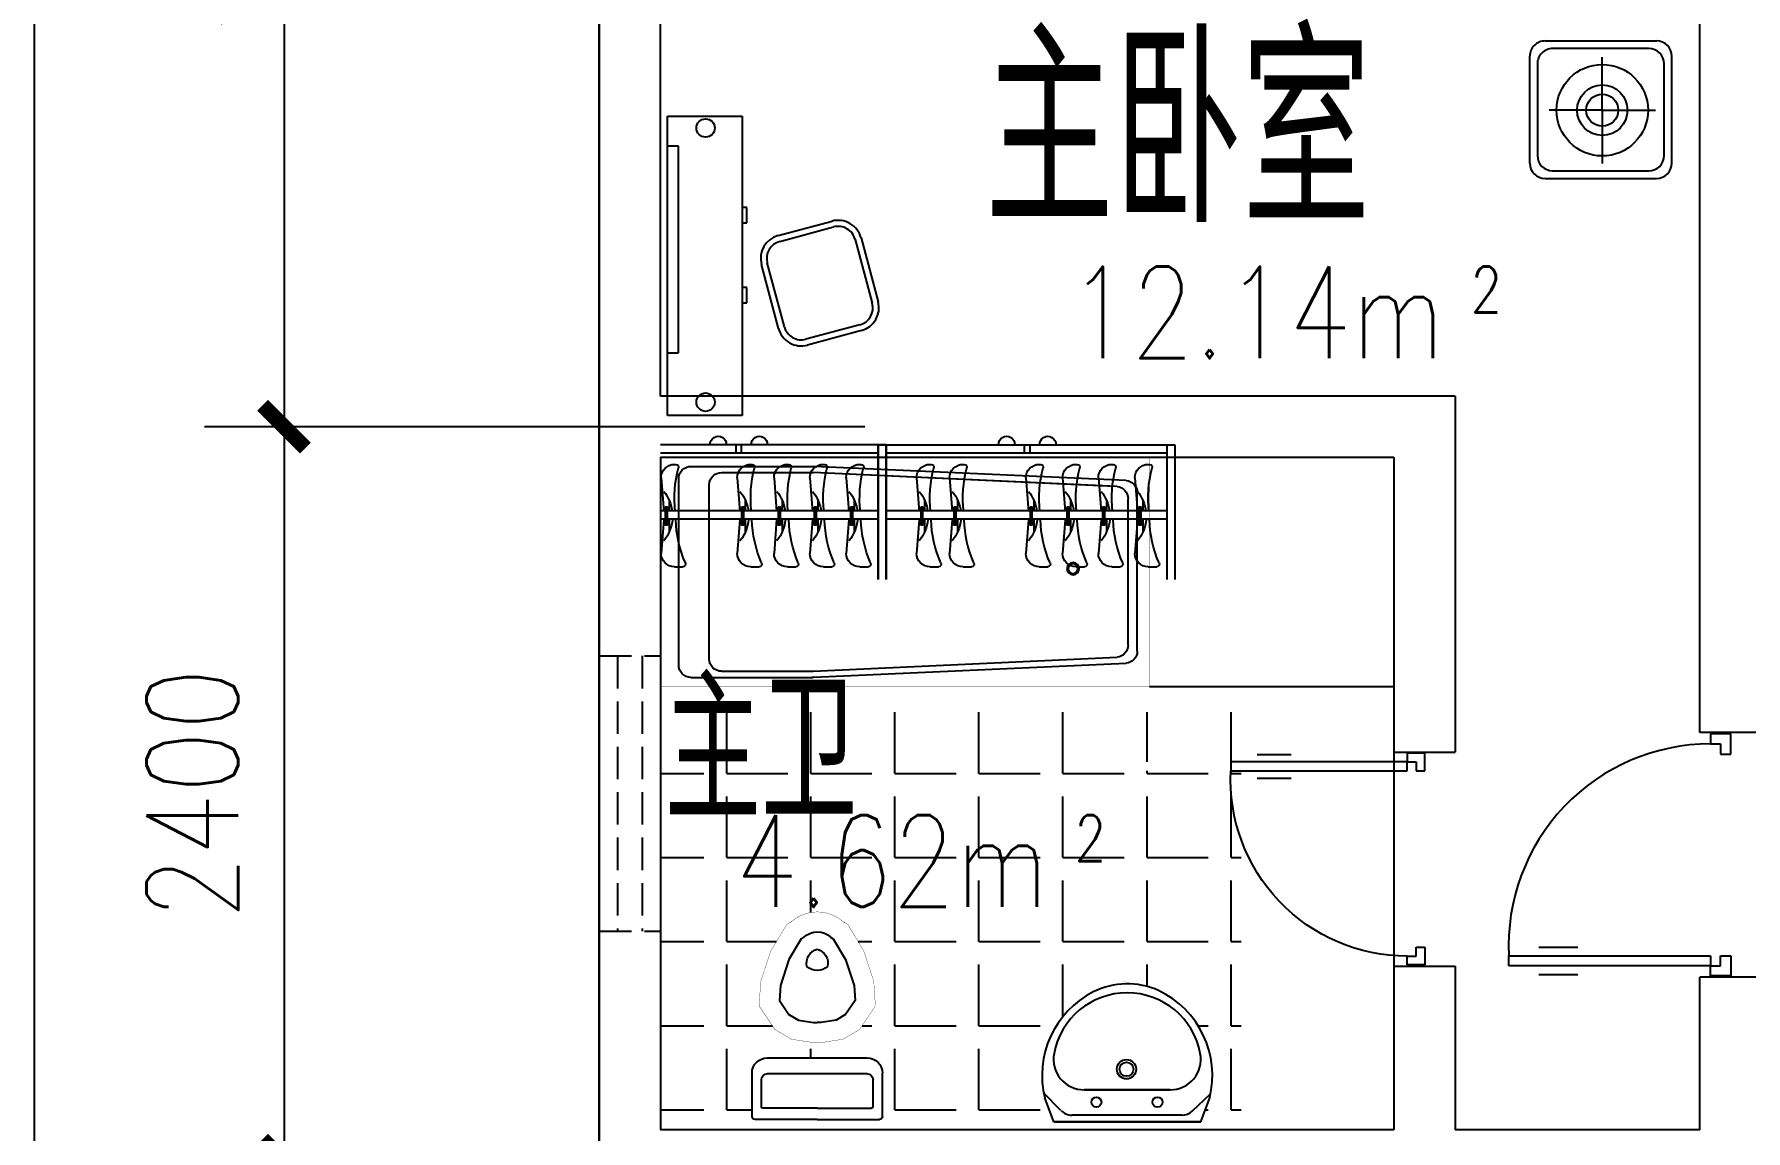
# Model space of a CAD drawing. Header units: millimetres. Extents: x 1143 to 39838, y 578 to 35727.
# Drawn here: x 2141 to 7740, y 22637 to 26222 of the extents above; entities that cross this region are included whole.
import ezdxf
from ezdxf.enums import TextEntityAlignment as Align

# ---------------------------------------------------------------- set-up
doc = ezdxf.new("R2010")
doc.units = ezdxf.units.MM
doc.linetypes.add('DASH', pattern=[0.35, 0.25, -0.1])
for name, color, linetype in [('3', 7, 'Continuous'), ('AXIS', 3, 'Continuous'), ('JJ', 8, 'Continuous'), ('PUB_TEXT', 7, 'Continuous'), ('PUB_WINDW', 7, 'Continuous'), ('T', 7, 'Continuous'), ('TC', 8, 'Continuous'), ('WALL', 255, 'Continuous'), ('WINDOW', 2, 'Continuous')]:
    doc.layers.add(name, color=color, linetype=linetype)
doc.styles.add('DIM_FONT', font='SIMPLEX', dxfattribs={"width": 0.8})
doc.styles.add('HZ', font='txt', dxfattribs={"width": 0.7, "height": 5, "bigfont": 'hztxt'})
doc.styles.add('SIMPLEX', font='SIMPLEX.SHX')
doc.styles.get("Standard").update_dxf_attribs({"font": 'arial.ttf'})
doc.dimstyles.new('AXIS', dxfattribs={"dimtxt": 300, "dimasz": 1, "dimexe": 250, "dimexo": 300, "dimgap": 0.09, "dimtad": 1, "dimdec": 0, "dimzin": 0, "dimdsep": 46, "dimtxsty": 'DIM_FONT', "dimblk": '_DIMX', "dimcen": 0.09, "dimse1": 1, "dimse2": 1, "dimclrt": 7, "dimadec": 0, "dimazin": 0, "dimtfac": 1, "dimtdec": 0, "dimtix": 1, "dimtmove": 2, "dimatfit": 3, "dimldrblk": '_DIMX', "dimfxl": 1, "dimtolj": 1, "dimtzin": 0, "dimarcsym": 0})

# ---------------------------------------------------------------- blocks, each defined once
blk = doc.blocks.new('M_A23MCU')
for p, q in [((-0.4541, 0.0807), (-0.4541, 0.9053)), ((-0.4541, 0.9053), (-0.4129, 0.9053)), ((-0.4129, 0.9053), (-0.4129, 0.0807)), ((-0.489, 0.7822), (-0.489, 0.6235)), ((-0.378, 0.7822), (-0.378, 0.6235)), ((-0.4953, -0.0018), (-0.4953, 0.0807)), ((-0.4953, 0.0807), (-0.4541, 0.0807)), ((-0.4129, 0.0807), (-0.4541, 0.0807)), ((-0.4541, 0.0807), (-0.4541, 0.0395)), ((0.4529, 0.0807), (0.4529, 0.0395)), ((0.4941, 0.0807), (0.4529, 0.0807)), ((0.4941, -0.0018), (0.4941, 0.0807)), ((-0.4541, 0.0395), (-0.4129, 0.0395)), ((-0.4129, 0.0395), (-0.4129, -0.0018)), ((0.4117, 0.0395), (0.4117, -0.0018)), ((0.4529, 0.0395), (0.4117, 0.0395)), ((-0.4129, -0.0018), (-0.4953, -0.0018)), ((-0.4953, -0.0018), (-0.4953, -0.0018)), ((0.4117, -0.0018), (0.4941, -0.0018)), ((0.4941, -0.0018), (0.4941, -0.0018))]:
    blk.add_line(p, q)
blk.add_arc((-0.3716, 0.0817), 0.8246, 359.92833, 92.86603)
blk = doc.blocks.new('A$C010118AF')
for p, q in [((0, 979.6), (245, 979.6)), ((0, 0), (0, 979.6)), ((245, 979.6), (245, 0)), ((245, 896.8), (245, 119.1)), ((0, 204.3), (0, 881.7)), ((0, 881.7), (35.1, 881.7)), ((35.1, 881.7), (35.1, 204.3)), ((245, 680), (245, 630)), ((260, 680), (245, 680)), ((260, 630), (260, 680)), ((245, 630), (260, 630)), ((362.6, 588.8), (538.7, 636)), ((367.7, 569.6), (543.9, 616.8)), ((614.4, 576.1), (670.3, 367.5)), ((633.6, 581.2), (689.5, 372.6)), ((363.7, 285.3), (307.8, 493.9)), ((382.9, 290.4), (327, 499.1)), ((245, 418.9), (245, 368.9)), ((260, 418.9), (245, 418.9)), ((260, 368.9), (260, 418.9)), ((245, 368.9), (260, 368.9)), ((629.6, 296.9), (453.4, 249.7)), ((634.7, 277.8), (458.5, 230.6)), ((35.1, 204.3), (0, 204.3)), ((245, 0), (0, 0))]:
    blk.add_line(p, q)
for centre in [(125, 940.5), (125, 44)]:
    blk.add_circle(centre, 30)
for centre, radius, start, end in [((558.8, 561.2), 77.4, 15, 105), ((558.8, 561.2), 57.6, 15, 105), ((382.6, 514), 77.4, 105, 195), ((382.6, 514), 57.6, 105, 195), ((614.7, 352.6), 57.6, 285, 15), ((614.7, 352.6), 77.4, 285, 15), ((438.5, 305.3), 77.4, 195, 285), ((438.5, 305.3), 57.6, 195, 285)]:
    blk.add_arc(centre, radius, start, end)
blk = doc.blocks.new('_DIMX')
at = {"const_width": 50}
blk.add_lwpolyline([(-70, -70), (70, 70)], dxfattribs=at)
blk = doc.blocks.new('*D64')
at = {"color": 0, "linetype": 'ByBlock', "transparency": 16777216}
blk.add_line((602837.9, 385159.4), (602837.9, 381761.4), dxfattribs=at)
at = {"layer": 'DEFPOINTS', "color": 0, "linetype": 'ByBlock', "transparency": 16777216}
for p in [(604737.9, 385160.4), (602837.9, 381760.4), (604737.9, 381760.4)]:
    blk.add_point(p, dxfattribs=at)
at = {"color": 0, "linetype": 'ByBlock', "transparency": 16777216}
for p, rotation in [((602837.9, 385160.4), 90), ((602837.9, 381760.4), 270)]:
    blk.add_blockref('_DIMX', p, dxfattribs=dict(at, rotation=rotation))
at = {"color": 7, "linetype": 'ByBlock', "transparency": 16777216, "insert": (602537.9, 383460.4), "char_height": 300, "attachment_point": 5, "rotation": 90, "style": 'DIM_FONT'}
blk.add_mtext('\\A1;3400', dxfattribs=at)
blk = doc.blocks.new('*D65')
at = {"color": 0, "linetype": 'ByBlock', "transparency": 16777216}
blk.add_line((602837.9, 381759.4), (602837.9, 379361.4), dxfattribs=at)
at = {"layer": 'DEFPOINTS', "color": 0, "linetype": 'ByBlock', "transparency": 16777216}
for p in [(604737.9, 381760.4), (602837.9, 379360.4), (604737.9, 379360.4)]:
    blk.add_point(p, dxfattribs=at)
at = {"color": 0, "linetype": 'ByBlock', "transparency": 16777216}
for p, rotation in [((602837.9, 381760.4), 90), ((602837.9, 379360.4), 270)]:
    blk.add_blockref('_DIMX', p, dxfattribs=dict(at, rotation=rotation))
at = {"color": 7, "linetype": 'ByBlock', "transparency": 16777216, "insert": (602537.9, 380560.4), "char_height": 300, "attachment_point": 5, "rotation": 90, "style": 'DIM_FONT'}
blk.add_mtext('\\A1;2400', dxfattribs=at)
blk = doc.blocks.new('M_E6')
for p, q in [((240.4, 0), (-240.4, 0)), ((-237.5, 0), (239.3, 0)), ((240.4, 0), (269.8, -78.5)), ((-213.1, -36.1), (-271.2, -90.6)), ((-240.4, 0), (-269.8, -78.5)), ((-178.9, -22.5), (181, -22.5)), ((216.7, -37.5), (273.5, -95.2)), ((141.1, -105.2), (-140.8, -105.2)), ((-140.8, -105.2), (141.1, -105.2))]:
    blk.add_line(p, q)
for centre, radius in [((-99.1, -65), 16.3), ((100.9, -65), 16.3), ((2.4, -172.5), 31.6), ((2.4, -172.5), 23)]:
    blk.add_circle(centre, radius)
for centre, radius, start, end in [((-178.9, -72.5), 50, 90, 133.181), ((181, -72.5), 50, 44.5607, 90), ((28.4, -151.9), 307.1, 166.1751, 244.7296), ((-140.8, -205.2), 100, 90, 190.5602), ((-28.4, -151.9), 307.1, 297.0639, 13.8249), ((141.1, -205.2), 100, 349.4398, 90), ((0.2, -179), 243.4, 190.5602, 349.4398), ((-0.2, -201.5), 250.2, 245.8071, 296.4628), ((28.4, -151.9), 307.1, 266.589, 266.5936)]:
    blk.add_arc(centre, radius, start, end)
at = {"width": 0.8, "flags": 9}
for tag in ['XSIZE', 'YSIZE']:
    blk.add_attdef(tag, (0, 0), '', height=0.5, dxfattribs=at)
blk = doc.blocks.new('M_E7')
for p, q in [((-201.3, 61.7), (-201.3, -265.1)), ((-10, 111.7), (-151.3, 111.7)), ((-149.8, 60.8), (-149.8, -264.1)), ((-41.4, 80.8), (-129.8, 80.8)), ((-36.4, -101.7), (-36.4, 75.8)), ((0, -101.7), (0, 101.7)), ((-36.4, -101.7), (-36.4, -279.1)), ((0, -101.7), (0, -305.1)), ((-10, -315.1), (-151.3, -315.1)), ((-41.4, -284.1), (-129.8, -284.1))]:
    blk.add_line(p, q)
at = {"const_width": 1}
for points in [[(-651.5, -24.2), (-636.8, -1.2), (-550.4, 50.7), (-450.5, 83.3), (-371.3, 88.4), (-294, 36.9), (-262.2, -17.7), (-251.9, -84.3), (-251.9, -101.7)], [(-650.7, -180.4), (-636.8, -202.2), (-550.4, -254.1), (-450.5, -286.7), (-371.3, -291.8), (-294, -240.3), (-262.2, -185.7), (-251.9, -119.1), (-251.9, -101.7)]]:
    blk.add_lwpolyline(points, dxfattribs=at)
for points in [[(-596.6, -59.2), (-590.1, -49.1), (-523.1, -8.9), (-438.1, 18.9), (-389.1, 22), (-342.7, -8.9), (-324.7, -39.9), (-317, -89.3), (-317, -101.7)], [(-595.8, -145.3), (-590.1, -154.2), (-523.1, -194.5), (-438.1, -222.3), (-389.1, -225.4), (-342.7, -194.5), (-324.7, -163.5), (-317, -114), (-317, -101.7)]]:
    blk.add_lwpolyline(points)
blk.add_lwpolyline([(-644.2, -14.8, 0.39866), (-642.7, -190.6, 0.39866)], format="xyb", dxfattribs=at)
for centre, radius, start, end in [((-151.3, 61.7), 50, 90, 180), ((-129.8, 60.8), 20, 90, 180), ((-41.4, 75.8), 5, 0, 90), ((-10, 101.7), 10, 0, 90), ((-550.8, -101.9), 62.6, 137.0381, 223.979), ((-510.5, -114.3), 47.8, 77.2641, 164.6652), ((-510.5, -89), 47.8, 195.3348, 282.7359), ((-541.2, -102.8), 54.1, 1.1332, 40.3816), ((-541.2, -100.6), 54.1, 319.6184, 358.8668), ((-151.3, -265.1), 50, 180, 270), ((-129.8, -264.1), 20, 180, 270), ((-41.4, -279.1), 5, 270, 0), ((-10, -305.1), 10, 270, 0)]:
    blk.add_arc(centre, radius, start, end)
at = {"width": 0.8, "flags": 9}
for tag in ['XSIZE', 'YSIZE']:
    blk.add_attdef(tag, (0, 0), '', height=0.5, dxfattribs=at)
blk = doc.blocks.new('YI')
for p, q in [((72.4, 3.4), (62.6, 128.4)), ((112.6, 178.4), (143.8, 178.4)), ((92.4, 3.4), (92.4, 49.7)), ((62.6, -151.6), (72.4, -26.6)), ((92.4, -69.2), (92.4, -26.6)), ((112.6, -201.6), (117.3, -201.6))]:
    blk.add_line(p, q)
blk.add_lwpolyline([(78.3, -43.2), (78.3, 22.3), (86.8, 22.3), (86.8, -43.2)], close=True)
for centre, radius, start, end in [((112.6, 128.4), 50, 90, 180), ((544.7, -7.4), 427.7, 156.40833, 178.55045), ((143.8, 168.4), 10, 332.38079, 90), ((-38.5, -9.7), 143.8, 5.23989, 39.51629), ((-38.5, -9.7), 143.8, 320.48371, 353.26454), ((549.1, -76.4), 436.9, 173.45302, 194.84064), ((112.6, -151.6), 50, 180, 270), ((117.3, -191.6), 10, 270, 19.18381)]:
    blk.add_arc(centre, radius, start, end)
blk = doc.blocks.new('YIG')
for p, q in [((500, 1100), (0, 1100)), ((500, 0), (500, 1100)), ((500, 1070), (0, 1070)), ((225.4, 30), (225.4, 1070)), ((225.4, 30), (225.4, 1070)), ((255.4, 30), (255.4, 1070)), ((470, 30), (470, 1070)), ((470, 562.9), (500, 562.9)), ((470, 542.9), (500, 542.9)), ((0, 30), (500, 30)), ((500, 0), (0, 0)), ((0, 0), (500, 0))]:
    blk.add_line(p, q)
for centre in [(501.3, 628.9), (501.3, 476.5)]:
    blk.add_arc(centre, 30, 267.54335, 92.45665)
at = {"rotation": 90}
for p in [(225.4, 888.8), (225.4, 753.9), (225.4, 620.9), (225.4, 484.6), (225.4, 201.9), (225.4, 79.2)]:
    blk.add_blockref('YI', p, dxfattribs=at)
blk = doc.blocks.new('_L15QIU')
blk.add_blockref('YIG', (-255.4, -550))
at = {"style": 'DIM_FONT', "width": 0.8, "flags": 9}
for tag in ['YSIZE', 'XSIZE']:
    blk.add_attdef(tag, (0, 0), '', height=0.5, dxfattribs=at)
blk = doc.blocks.new('_C30KGW')
blk.add_blockref('_L15QIU', (-241.8, 535.6))
at = {"width": 0.8, "flags": 9}
blk.add_attdef('XSIZE', (0, 0), '', height=0.5, dxfattribs=at)
blk = doc.blocks.new('U_B11DGA')
at = {"layer": 'JJ', "linetype": 'Continuous'}
for p, q in [((878.2, 1501.9), (355.5, 979.2)), ((896.9, 1483.2), (393, 979.2)), ((1030.8, 1349.3), (526.8, 845.3)), ((1049.5, 1330.6), (545.5, 826.6)), ((1049.5, 1330.6), (545.5, 826.6)), ((709.2, 1295.4), (690.5, 1314.2)), ((721.7, 1307.9), (703, 1326.6)), ((355.5, 979.2), (667.4, 667.4)), ((374.2, 997.9), (686.1, 686.1))]:
    blk.add_line(p, q, dxfattribs=at)
for centre in [(743.6, 1368.8), (648.6, 1273.8)]:
    blk.add_arc(centre, 26.5, 42.5434, 227.4566, dxfattribs=at)
at = {"layer": 'JJ', "linetype": 'Continuous', "xscale": 0.882, "yscale": 0.882, "zscale": 0.882}
for name, p, rotation in [('YI', (1086.9, 1368), 225), ('YI', (910.6, 1191.7), 225), ('YI', (825.6, 1106.7), 225), ('YI', (742.7, 1023.8), 225), ('_C30KGW', (367, 987.1), 135), ('YI', (658.5, 939.6), 225)]:
    blk.add_blockref(name, p, dxfattribs=dict(at, rotation=rotation))
at = {"style": 'DIM_FONT', "width": 0.8, "flags": 9}
for tag in ['YSIZE', 'XSIZE']:
    blk.add_attdef(tag, (0, 0), '', height=0.5, dxfattribs=at)
blk = doc.blocks.new('M_E10')
for p, q in [((-700, -30), (-302.2, -30)), ((-600, -50), (-300, -50)), ((-300, -50), (694.6, -95.9)), ((-297.8, -30.2), (724.3, -76.1)), ((-740, -70), (-740, -680)), ((-640, -90), (-640, -660)), ((730, -135.6), (730, -614.4)), ((760, -115.9), (760, -634.1)), ((694.6, -654.1), (-300, -700)), ((684.7, -654.2), (-300, -700)), ((-700, -720), (-302.2, -720)), ((-600, -700), (-300, -700)), ((724.3, -673.9), (-297.8, -719.8))]:
    blk.add_line(p, q)
at = {"const_width": 1.5}
for points in [[(-800, 0), (800, 0)], [(-800, -750), (-800, 0)], [(800, 0), (800, -750)], [(800, -750), (-800, -750)]]:
    blk.add_lwpolyline(points, dxfattribs=at)
for radius in [20, 16]:
    blk.add_circle((550, -385.5), radius)
for centre, start, end in [((-700, -70), 90, 180), ((-600, -90), 90, 180), ((-302.2, -70), 83.7966, 90), ((690, -135.6), 0, 83.3675), ((720, -115.9), 0, 83.7966), ((690, -614.4), 276.6325, 0), ((-600, -660), 180, 270), ((720, -634.1), 276.2034, 0), ((-700, -680), 180, 270), ((-302.2, -680), 270, 276.2034)]:
    blk.add_arc(centre, 40, start, end)
at = {"width": 0.8, "flags": 9}
for tag in ['XSIZE', 'YSIZE']:
    blk.add_attdef(tag, (0, 0), '', height=0.5, dxfattribs=at)
blk = doc.blocks.new('_GCBLK')
at = {"linetype": 'DASH'}
for p, q in [((-0.5, -0.5), (-0.5, 0.5)), ((0.5, -0.5), (0.5, 0.5)), ((-0.5, 0.2), (0.5, 0.2)), ((-0.5, -0.2), (0.5, -0.2))]:
    blk.add_line(p, q, dxfattribs=at)
at = {"style": 'SIMPLEX', "flags": 9}
blk.add_attdef('A', text='', height=1, dxfattribs=at).set_placement((0, 1.5), align=Align.MIDDLE)
blk = doc.blocks.new('A$C578550E8')
at = {"layer": 'JJ'}
for p, q in [((399.8, 464.6, -1600), (49.9, 464.6, -1600)), ((0, 49.9, -1600), (0, 414.8, -1600)), ((374.8, 439.7, -1600), (74.8, 439.7, -1600)), ((226.5, 237.3, -1600), (226.5, 411.1, -1600)), ((449.6, 49.9, -1600), (449.6, 414.8, -1600)), ((24.9, 389.8, -1600), (24.9, 74.8, -1600)), ((424.7, 74.8, -1600), (424.7, 389.8, -1600)), ((226.5, 237.3, -1600), (52.7, 237.3, -1600)), ((226.5, 237.3, -1600), (226.5, 63.4, -1600)), ((226.5, 237.3, -1600), (400.3, 237.3, -1600)), ((74.8, 24.9, -1600), (374.8, 24.9, -1600)), ((399.8, 0, -1600), (49.9, 0, -1600))]:
    blk.add_line(p, q, dxfattribs=at)
for radius in [149.6, 82.4, 52.4]:
    blk.add_circle((226.5, 237.3, -1600), radius, dxfattribs=at)
for centre, start, end in [((49.9, 414.8, -1600), 90, 180), ((399.8, 414.8, -1600), 360, 90), ((74.8, 389.8, -1600), 90, 180), ((374.8, 389.8, -1600), 360, 90), ((74.8, 74.8, -1600), 180, 270), ((374.8, 74.8, -1600), 270, 360), ((49.9, 49.9, -1600), 180, 270), ((399.8, 49.9, -1600), 270, 360)]:
    blk.add_arc(centre, 49.9, start, end, dxfattribs=at)
blk = doc.blocks.new('*D78')
at = {"color": 0, "linetype": 'ByBlock', "transparency": 16777216}
blk.add_line((602020.5, 387459.4), (602020.5, 363161.4), dxfattribs=at)
at = {"layer": 'DEFPOINTS', "color": 0, "linetype": 'ByBlock', "transparency": 16777216}
for p in [(603920.5, 387460.4), (602020.5, 363160.4), (603920.5, 363160.4)]:
    blk.add_point(p, dxfattribs=at)
at = {"color": 0, "linetype": 'ByBlock', "transparency": 16777216}
for p, rotation in [((602020.5, 387460.4), 90), ((602020.5, 363160.4), 270)]:
    blk.add_blockref('_DIMX', p, dxfattribs=dict(at, rotation=rotation))
at = {"color": 7, "linetype": 'ByBlock', "transparency": 16777216, "insert": (601720.5, 375310.4), "char_height": 300, "attachment_point": 5, "rotation": 90, "style": 'DIM_FONT'}
blk.add_mtext('\\A1;24300', dxfattribs=at)
blk = doc.blocks.new('1T4F81聚福元')
at = {"layer": 'TC'}
h = blk.add_hatch(dxfattribs=at)
h.set_pattern_fill('ANGLE,_O', color=256, scale=1000)
h.set_pattern_definition([(0, (95156.32, 66429.85), (0, 275), [200, -75]), (90, (95156.32, 66429.85), (-275, 2e-14), [200, -75])])
h.paths.add_polyline_path([(-21000, -5400), (-21000, -6800), (-19100, -6800), (-19100, -6364.3), (-19100, -6264.3), (-19100, -6229.8, -0.40715), (-19633.7, -5625.3), (-19633.7, -5596.5), (-19100, -5596.5), (-19100, -5564.3), (-19100, -5400)])
h.paths.add_polyline_path([(-19370, -6344.1, -0.356844), (-19202.9, -6695.2), (-19232.3, -6773.8), (-19713.1, -6773.8), (-19742.5, -6695.2, -0.348046), (-19584, -6348.3, -0.224698)], flags=16)
h.paths.add_polyline_path([(-20386.2, -6128.6), (-20334.3, -6215.1), (-20301.6, -6314.9), (-20296.6, -6394.2), (-20348.1, -6471.4), (-20402.7, -6503.2), (-20469.3, -6513.6), (-20486.7, -6513.6), (-20504.1, -6513.6), (-20570.7, -6503.2), (-20625.3, -6471.4), (-20676.8, -6394.2), (-20671.7, -6314.9), (-20639.1, -6215.1), (-20587.2, -6128.6), (-20568.3, -6116.6, -0.36575), (-20403.5, -6117.6)], flags=16)
h.paths.add_polyline_path([(-19233.6, -6550.2), (-19233.6, -6550.2)], flags=0)
h.paths.add_polyline_path([(-20434.1, -6175.3), (-20393.9, -6242.3), (-20366.1, -6327.3), (-20363, -6376.3), (-20393.9, -6422.7), (-20424.9, -6440.7), (-20474.3, -6448.5), (-20486.7, -6448.5), (-20499, -6448.5), (-20548.5, -6440.7), (-20579.4, -6422.7), (-20610.4, -6376.3), (-20607.3, -6327.3), (-20579.4, -6242.3), (-20539.2, -6175.3), (-20529.1, -6168.9, -0.39866), (-20443, -6169.6)], flags=0)
h.paths.add_polyline_path([(-20452.7, -6265.5, -0.172948), (-20486.7, -6278.4, -0.172948), (-20520.7, -6265.5, -0.40099), (-20486.7, -6208.8, -0.40099)], flags=0)
h.paths.add_polyline_path([(-19443.4, -6601.3, -1.000001), (-19506.7, -6601.3, -1.000001)], flags=0)
h.paths.add_polyline_path([(-19452.1, -6601.3, -1), (-19498, -6601.3, -1)], flags=0)
h.paths.add_polyline_path([(-20273.3, -6614.1), (-20273.3, -6755.4, -0.414214), (-20283.3, -6765.4), (-20486.7, -6765.4), (-20690.1, -6765.4, -0.414214), (-20700.1, -6755.4), (-20700.1, -6614.1, -0.414214), (-20650.1, -6564.1), (-20323.3, -6564.1, -0.414214)], flags=16)
h.paths.add_polyline_path([(-19557.3, -6708.8, -1), (-19590, -6708.8, -1)], flags=0)
h.paths.add_polyline_path([(-20304.2, -6635.7), (-20304.2, -6729.1), (-20486.7, -6729.1), (-20669.1, -6729.1), (-20669.1, -6635.7, -0.414214), (-20649.1, -6615.7), (-20324.2, -6615.7, -0.414214)], flags=0)
h.paths.add_polyline_path([(-19357.3, -6708.8, -1), (-19390, -6708.8, -1)], flags=0)
h.paths.add_polyline_path([(-19100, -5625.3), (-19633.7, -5625.3, 0.40715), (-19100, -6229.8)], flags=17)
h.paths.add_polyline_path([(-19829.3, -5963.3), (-19674.3, -5963.3), (-19674.3, -5738.3), (-19829.3, -5738.3)], flags=24)
h.paths.add_polyline_path([(-21003.8, -6188.1), (-19802.3, -6188.1), (-19802.3, -5738.1), (-21003.8, -5738.1)], flags=9)
h.paths.add_polyline_path([(-21051.1, -5857.4), (-20287.9, -5857.4), (-20287.9, -5256.8), (-21051.1, -5256.8)], flags=9)
at = {"layer": '3'}
for p, q in [((-19400, -5350), (-18600, -5350)), ((-18600, -5564.3), (-18600, -6314.3))]:
    blk.add_line(p, q, dxfattribs=at)
at = {"layer": 'AXIS'}
blk.add_line((-22491.3, -4500), (-20330.9, -4500), dxfattribs=at)
at = {"layer": 'WALL'}
for p, q in [((-17600, -5500), (-17600, -1200)), ((-21000, -4400), (-21000, -1800)), ((-21200, -4400), (-21200, -2000)), ((-21200, -7000), (-21200, -4400)), ((-18400, -4400), (-21000, -4400)), ((-18400, -4400), (-18400, -5564.3)), ((-21000, -4600), (-21000, -6800)), ((-21000, -4600), (-18600, -4600)), ((-18600, -4600), (-18600, -5564.3)), ((-17400, -5500), (-17600, -5500)), ((-18600, -5564.3), (-18400, -5564.3)), ((-18600, -6264.3), (-18400, -6264.3)), ((-18600, -6264.3), (-18600, -6364.3)), ((-18400, -6264.3), (-18400, -6800)), ((-17600, -6800), (-17600, -6300)), ((-17400, -6300), (-17600, -6300)), ((-18600, -6364.3), (-18600, -6800)), ((-18600, -6800), (-21000, -6800)), ((-17600, -6800), (-18400, -6800))]:
    blk.add_line(p, q, dxfattribs=at)
at = {"layer": 'WINDOW'}
blk.add_lwpolyline([(-10400, -1000), (-18300, -1000), (-18300, -600), (-21600, -600), (-21600, -2000), (-21200, -2000), (-21200, -7000), (-20750, -7000), (-20700, -8950), (-20300, -8950), (-20300, -10000), (-13258, -10000), (-13258, -13400)], dxfattribs=at)
blk.add_lwpolyline([(-21200, -1000), (-10300, -1000), (-10300, -7500), (-7600, -7500), (-7600, -9600), (-8500, -9600), (-8500, -11600), (-13258, -11600), (-13258, -11500), (-11742, -11500), (-11742, -9700), (-14400, -9700), (-14400, -10000), (-20300, -10000), (-20300, -7000), (-21200, -7000)], close=True, dxfattribs=at)
at = {"layer": '3', "xscale": -1}
for name, p, rotation in [('M_E10', (-20200, -5350), 180), ('M_E7', (-20588.4, -6765.4), 90)]:
    blk.add_blockref(name, p, dxfattribs=dict(at, rotation=rotation))
at = {"layer": '3', "rotation": 180}
blk.add_blockref('M_E6', (-19472.7, -6773.8), dxfattribs=at)
at = {"layer": 'JJ', "rotation": 270}
blk.add_blockref('A$C578550E8', (-18155.9, -3238.8, 1600), dxfattribs=at)
at = {"layer": 'JJ'}
blk.add_blockref('A$C010118AF', (-20977.1, -4464), dxfattribs=at)
at = {"layer": 'JJ', "xscale": -1, "rotation": 44.99999999965771}
blk.add_blockref('U_B11DGA', (-19317, -5000), dxfattribs=at)
at = {"layer": 'WINDOW'}
for name, p, xscale, yscale, zscale, rotation in [('_GCBLK', (-21100, -5700), 900, 200.0000000000582, 900, 270), ('M_A23MCU', (-17500, -5900), 800, 800, 800, 90), ('M_A23MCU', (-18500, -5914.3), 700, -700, 700, 270)]:
    blk.add_blockref(name, p, dxfattribs=dict(at, xscale=xscale, yscale=yscale, zscale=zscale, rotation=rotation))
at = {"style": 'DIM_FONT', "oblique": -180, "text_generation_flag": 4, "width": 0.8, "flags": 9}
for tag, p, rotation in [('XSIZE', (1326.3, -15051.1), 135), ('YSIZE', (1326.3, -15051.1), 135), ('XSIZE', (3900.1, -18100), 45), ('YSIZE', (3900.1, -18100), 45)]:
    blk.add_attdef(tag, p, '', height=0.5, rotation=rotation, dxfattribs=at)
at = {"layer": 'JJ', "oblique": -180, "text_generation_flag": 4, "width": 0.8, "flags": 9}
for p in [(1764.7, -14093.6), (2339, -19893.8)]:
    blk.add_attdef('XSIZE', p, '', height=0.441, dxfattribs=at)
blk.add_attdef('XSIZE', (-13521.8, -18540), '', height=0.441, rotation=90, dxfattribs=at)
at = {"layer": 'PUB_TEXT', "style": 'DIM_FONT', "width": 0.8}
for s, p in [('12.14m', (-18431.7, -4126.5, -1533.8)), ('4.62m', (-19727.1, -5920.4, -1533.8))]:
    blk.add_text(s, height=300, dxfattribs=at).set_placement(p, align=Align.MIDDLE_RIGHT)
for p in [(-18431.7, -4126.5, -1533.8), (-19727.1, -5920.4, -1533.8)]:
    blk.add_text(' 2', height=150, dxfattribs=at).set_placement(p)
at = {"layer": 'T', "style": 'HZ', "width": 0.7}
for s, height, p in [('主卧室', 600, (-19937, -3835.5)), ('主卫', 450, (-20985.7, -5785.7))]:
    blk.add_text(s, height=height, dxfattribs=at).set_placement(p)
at = {"layer": 'AXIS'}
dim = blk.add_aligned_dim(p1=(-21148.3, 1200), p2=(-21148.3, -23100), distance=-1900, dimstyle='AXIS', dxfattribs=at)
dim.commit()
dim.dimension.update_dxf_attribs({"geometry": '*D78', "text_midpoint": (-23348.3, -10950), "insert": (-625068.8, -386260.4)})
for base, p1, p2, picture, middle in [((-22230.9, -4500), (-20330.9, -1100), (-20330.9, -4500), '*D64', (-22530.9, -2800)), ((-22230.9, -6900), (-20330.9, -4500), (-20330.9, -6900), '*D65', (-22530.9, -5700))]:
    dim = blk.add_linear_dim(base=base, p1=p1, p2=p2, angle=90, dimstyle='AXIS', dxfattribs=at)
    dim.commit()
    dim.dimension.update_dxf_attribs({"geometry": picture, "text_midpoint": middle, "insert": (-625068.8, -386260.4)})

msp = doc.modelspace()

# ---------------------------------------------------------------- block references
at = {"layer": 'PUB_WINDW'}
msp.add_blockref('1T4F81聚福元', (25189.3, 29439.1), dxfattribs=at)

doc.saveas('drawing.dxf')
